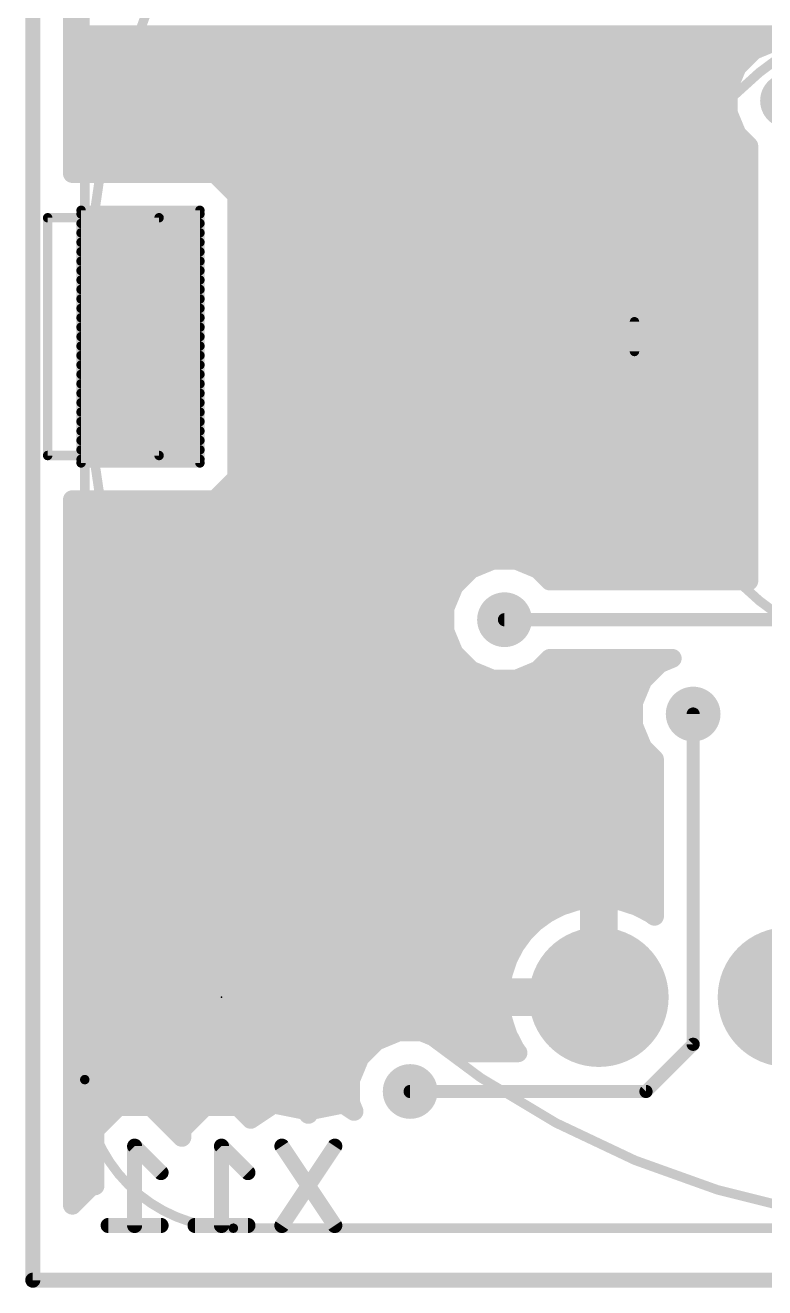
# Model space of a CAD drawing. Extents: x -0.1 to 53.2, y -0.1 to 26.1.
# Drawn here: x -0.1 to 9.85, y -0.1 to 16.89 of the extents above; entities that cross this region are included whole.
import ezdxf

# ---------------------------------------------------------------- set-up
doc = ezdxf.new("R2010")
doc.units = 0
for name, color, linetype in [('16', 175, 'CONTINUOUS'), ('17', 82, 'CONTINUOUS'), ('18', 82, 'CONTINUOUS'), ('20', 7, 'CONTINUOUS'), ('24', 7, 'CONTINUOUS'), ('42', 175, 'CONTINUOUS'), ('52', 253, 'CONTINUOUS')]:
    doc.layers.add(name, color=color, linetype=linetype)

# ---------------------------------------------------------------- blocks, each defined once
blk = doc.blocks.new('ROUNDP')
at = {"const_width": 0.5}
blk.add_lwpolyline([(0, -0.25, 1), (0, 0.25, 1), (0, -0.25)], format="xyb", dxfattribs=at)
blk = doc.blocks.new('RECT')
blk.add_solid([(-0.5, -0.5), (0.5, -0.5), (-0.5, 0.5), (0.5, 0.5)])
blk = doc.blocks.new('ROUNDV')
at = {"const_width": 0.5}
blk.add_lwpolyline([(0, -0.25, 1), (0, 0.25, 1), (0, -0.25)], format="xyb", dxfattribs=at)

msp = doc.modelspace()

# ---------------------------------------------------------------- linework, layer by layer
at = {"layer": '16'}
for points, const_width in [([(0.5334, 14.8953), (0.5334, 24.8666)], 0.254), ([(0.5334, 16.764), (24.8666, 16.764)], 0.254), ([(9.7068, 16.5533), (9.4817, 16.3282)], 0.254), ([(10.0008, 16.6751), (9.7068, 16.5533)], 0.254), ([(0.5334, 16.51), (9.6635, 16.51)], 0.254), ([(0.5334, 16.256), (9.4518, 16.256)], 0.254), ([(9.4817, 16.3282), (9.3599, 16.0342)], 0.254), ([(9.3599, 16.0342), (9.3599, 15.7158)], 0.254), ([(0.5334, 16.002), (9.3599, 16.002)], 0.254), ([(0.5334, 15.748), (9.3599, 15.748)], 0.254), ([(9.3599, 15.7158), (9.4817, 15.4218)], 0.254), ([(0.5334, 15.494), (9.4518, 15.494)], 0.254), ([(9.4817, 15.4218), (9.6393, 15.2642)], 0.254), ([(0.5334, 15.24), (9.6393, 15.24)], 0.254), ([(9.6393, 15.2642), (9.6393, 9.4107)], 0.254), ([(0.5334, 14.986), (9.6393, 14.986)], 0.254), ([(2.4552, 14.8953), (0.5334, 14.8953)], 0.254), ([(2.7453, 14.6052), (2.4552, 14.8953)], 0.254), ([(2.6185, 14.732), (9.6393, 14.732)], 0.254), ([(2.7453, 10.7948), (2.7453, 14.6052)], 0.254), ([(2.7453, 14.478), (9.6393, 14.478)], 0.254), ([(2.7453, 14.224), (9.6393, 14.224)], 0.254), ([(2.7453, 13.97), (9.6393, 13.97)], 0.254), ([(2.7453, 13.716), (9.6393, 13.716)], 0.254), ([(2.7453, 13.462), (9.6393, 13.462)], 0.254), ([(2.7453, 13.208), (9.6393, 13.208)], 0.254), ([(2.7453, 12.954), (9.6393, 12.954)], 0.254), ([(2.7453, 12.7), (9.6393, 12.7)], 0.254), ([(2.7453, 12.446), (9.6393, 12.446)], 0.254), ([(2.7453, 12.192), (9.6393, 12.192)], 0.254), ([(2.7453, 11.938), (9.6393, 11.938)], 0.254), ([(2.7453, 11.684), (9.6393, 11.684)], 0.254), ([(2.7453, 11.43), (9.6393, 11.43)], 0.254), ([(2.7453, 11.176), (9.6393, 11.176)], 0.254), ([(2.7453, 10.922), (9.6393, 10.922)], 0.254), ([(2.4552, 10.5047), (2.7453, 10.7948)], 0.254), ([(2.6185, 10.668), (9.6393, 10.668)], 0.254), ([(0.5334, 1.0094), (0.5334, 10.5047)], 0.254), ([(0.5334, 10.5047), (2.4552, 10.5047)], 0.254), ([(0.5334, 10.414), (9.6393, 10.414)], 0.254), ([(0.5334, 10.16), (9.6393, 10.16)], 0.254), ([(0.5334, 9.906), (9.6393, 9.906)], 0.254), ([(0.5334, 9.652), (6.0989, 9.652)], 0.254), ([(5.8968, 9.5683), (5.6717, 9.3432)], 0.254), ([(6.1908, 9.6901), (5.8968, 9.5683)], 0.254), ([(6.5091, 9.6901), (6.1908, 9.6901)], 0.254), ([(6.8032, 9.5683), (6.5091, 9.6901)], 0.254), ([(6.6011, 9.652), (9.6393, 9.652)], 0.254), ([(6.9608, 9.4107), (6.8032, 9.5683)], 0.254), ([(0.5334, 9.398), (5.7265, 9.398)], 0.254), ([(9.6393, 9.4107), (6.9608, 9.4107)], 0.254), ([(5.6717, 9.3432), (5.5499, 9.0492)], 0.254), ([(0.5334, 9.144), (5.5892, 9.144)], 0.254), ([(5.5499, 9.0492), (5.5499, 8.7308)], 0.254), ([(0.5334, 8.89), (5.5499, 8.89)], 0.254), ([(5.5499, 8.7308), (5.6717, 8.4368)], 0.254), ([(6.35, 8.89), (10.16, 8.89)], 0.1778), ([(0.5334, 8.636), (5.5892, 8.636)], 0.254), ([(0.5334, 8.382), (5.7265, 8.382)], 0.254), ([(5.6717, 8.4368), (5.8968, 8.2117)], 0.254), ([(6.8032, 8.2117), (6.9608, 8.3693)], 0.254), ([(6.9608, 8.3693), (8.6082, 8.3693)], 0.254), ([(8.6082, 8.3693), (8.4368, 8.2983)], 0.254), ([(5.8968, 8.2117), (6.1908, 8.0899)], 0.254), ([(6.5091, 8.0899), (6.8032, 8.2117)], 0.254), ([(8.4368, 8.2983), (8.2117, 8.0732)], 0.254), ([(0.5334, 8.128), (6.0989, 8.128)], 0.254), ([(6.1908, 8.0899), (6.5091, 8.0899)], 0.254), ([(6.6011, 8.128), (8.2665, 8.128)], 0.254), ([(8.2117, 8.0732), (8.0899, 7.7792)], 0.254), ([(0.5334, 7.874), (8.1292, 7.874)], 0.254), ([(8.0899, 7.7792), (8.0899, 7.4608)], 0.254), ([(0.5334, 7.62), (8.0899, 7.62)], 0.254), ([(8.89, 3.175), (8.89, 7.62)], 0.1778), ([(0.5334, 7.366), (8.1292, 7.366)], 0.254), ([(8.0899, 7.4608), (8.2117, 7.1668)], 0.254), ([(0.5334, 7.112), (8.2665, 7.112)], 0.254), ([(8.2117, 7.1668), (8.3693, 7.0092)], 0.254), ([(0.5334, 6.858), (8.3693, 6.858)], 0.254), ([(8.3693, 7.0092), (8.3693, 4.8982)], 0.254), ([(0.5334, 6.604), (8.3693, 6.604)], 0.254), ([(0.5334, 6.35), (8.3693, 6.35)], 0.254), ([(0.5334, 6.096), (8.3693, 6.096)], 0.254), ([(0.5334, 5.842), (8.3693, 5.842)], 0.254), ([(0.5334, 5.588), (8.3693, 5.588)], 0.254), ([(0.5334, 5.334), (8.3693, 5.334)], 0.254), ([(0.5334, 5.08), (7.2545, 5.08)], 0.254), ([(7.113, 5.034), (6.9277, 4.9396)], 0.254), ([(7.3107, 5.0983), (7.113, 5.034)], 0.254), ([(7.493, 5.1271), (7.3107, 5.0983)], 0.254), ([(7.493, 3.937), (7.493, 5.1271)], 0.254), ([(7.493, 5.08), (7.747, 5.08)], 0.254), ([(7.9293, 5.0983), (7.747, 5.1271)], 0.254), ([(7.747, 5.1271), (7.747, 3.937)], 0.254), ([(8.127, 5.034), (7.9293, 5.0983)], 0.254), ([(7.9855, 5.08), (8.3693, 5.08)], 0.254), ([(8.3123, 4.9396), (8.127, 5.034)], 0.254), ([(0.5334, 4.826), (6.7713, 4.826)], 0.254), ([(6.7596, 4.8174), (6.6126, 4.6704)], 0.254), ([(6.9277, 4.9396), (6.7596, 4.8174)], 0.254), ([(7.493, 4.826), (7.747, 4.826)], 0.254), ([(8.3693, 4.8982), (8.3123, 4.9396)], 0.254), ([(6.6126, 4.6704), (6.4904, 4.5023)], 0.254), ([(0.5334, 4.572), (6.541, 4.572)], 0.254), ([(6.4904, 4.5023), (6.396, 4.317)], 0.254), ([(7.493, 4.572), (7.747, 4.572)], 0.254), ([(0.5334, 4.318), (6.3965, 4.318)], 0.254), ([(6.396, 4.317), (6.3317, 4.1193)], 0.254), ([(7.493, 4.318), (7.747, 4.318)], 0.254), ([(0.5334, 4.064), (6.323, 4.064)], 0.254), ([(6.3317, 4.1193), (6.3029, 3.937)], 0.254), ([(7.493, 4.064), (7.747, 4.064)], 0.254), ([(0.5334, 3.81), (7.493, 3.81)], 0.254), ([(6.3029, 3.937), (7.493, 3.937)], 0.254), ([(7.747, 3.937), (7.493, 3.937)], 0.254), ([(7.493, 3.937), (7.493, 3.683)], 0.254), ([(7.493, 3.683), (6.3029, 3.683)], 0.254), ([(6.3029, 3.683), (6.3317, 3.5007)], 0.254), ([(0.5334, 3.556), (6.323, 3.556)], 0.254), ([(6.3317, 3.5007), (6.396, 3.303)], 0.254), ([(0.5334, 3.302), (4.8289, 3.302)], 0.254), ([(4.9208, 3.3401), (4.6268, 3.2183)], 0.254), ([(5.2392, 3.3401), (4.9208, 3.3401)], 0.254), ([(5.5332, 3.2183), (5.2392, 3.3401)], 0.254), ([(5.3311, 3.302), (6.3965, 3.302)], 0.254), ([(6.396, 3.303), (6.4904, 3.1177)], 0.254), ([(4.6268, 3.2183), (4.4017, 2.9932)], 0.254), ([(5.6908, 3.0607), (5.5332, 3.2183)], 0.254), ([(6.4904, 3.1177), (6.5318, 3.0607)], 0.254), ([(8.255, 2.54), (8.89, 3.175)], 0.1778), ([(0.5334, 3.048), (4.4565, 3.048)], 0.254), ([(4.4017, 2.9932), (4.2799, 2.6991)], 0.254), ([(6.5318, 3.0607), (5.6908, 3.0607)], 0.254), ([(0.5334, 2.794), (4.3192, 2.794)], 0.254), ([(4.2799, 2.6991), (4.2799, 2.3808)], 0.254), ([(0.5334, 2.54), (4.2799, 2.54)], 0.254), ([(5.08, 2.54), (8.255, 2.54)], 0.1778), ([(0.5334, 2.286), (1.0981, 2.286)], 0.254), ([(1.1499, 2.3377), (0.9914, 2.1792)], 0.254), ([(1.5917, 2.3377), (1.1499, 2.3377)], 0.254), ([(1.8113, 2.1182), (1.5917, 2.3377)], 0.254), ([(1.6435, 2.286), (2.2675, 2.286)], 0.254), ([(2.3193, 2.3377), (2.1608, 2.1792)], 0.254), ([(2.7611, 2.3377), (2.3193, 2.3377)], 0.254), ([(2.9336, 2.1653), (2.7611, 2.3377)], 0.254), ([(2.8129, 2.286), (3.1146, 2.286)], 0.254), ([(3.2416, 2.3707), (2.9336, 2.1653)], 0.254), ([(3.675, 2.284), (3.2416, 2.3707)], 0.254), ([(3.6651, 2.286), (3.7541, 2.286)], 0.254), ([(3.7096, 2.2321), (3.675, 2.284)], 0.254), ([(3.7442, 2.284), (3.7096, 2.2321)], 0.254), ([(4.1775, 2.3707), (3.7442, 2.284)], 0.254), ([(4.3248, 2.2725), (4.1775, 2.3707)], 0.254), ([(4.2799, 2.3808), (4.3248, 2.2725)], 0.254), ([(4.3046, 2.286), (4.3192, 2.286)], 0.254), ([(0.9914, 2.1792), (0.8374, 2.0253)], 0.254), ([(1.9042, 2.0253), (1.8113, 2.1182)], 0.254), ([(2.1608, 2.1792), (2.0068, 2.0253)], 0.254), ([(0.5334, 2.032), (0.8441, 2.032)], 0.254), ([(0.8374, 2.0253), (0.8374, 1.27)], 0.254), ([(1.8975, 2.032), (2.0135, 2.032)], 0.254), ([(2.0068, 1.9226), (1.9042, 2.0253)], 0.254), ([(1.9042, 2.0253), (1.9042, 2.0253)], 0.254), ([(2.0068, 2.0253), (2.0068, 1.9226)], 0.254), ([(0.5334, 1.778), (0.8374, 1.778)], 0.254), ([(1.7267, 1.4484), (1.3708, 1.8043)], 0.2032), ([(1.3708, 1.8043), (1.3708, 0.7366)], 0.2032), ([(2.8961, 1.4484), (2.5402, 1.8043)], 0.2032), ([(2.5402, 1.8043), (2.5402, 0.7366)], 0.2032), ([(4.0655, 1.8043), (3.3537, 0.7366)], 0.2032), ([(3.3537, 1.8043), (4.0655, 0.7366)], 0.2032), ([(0.5334, 1.524), (0.8374, 1.524)], 0.254), ([(0.794, 1.27), (0.5334, 1.0094)], 0.254), ([(0.5334, 1.27), (0.8374, 1.27)], 0.254), ([(0.8374, 1.27), (0.794, 1.27)], 0.254), ([(0.5334, 1.016), (0.54, 1.016)], 0.254), ([(1.7267, 0.7366), (1.0149, 0.7366)], 0.2032), ([(2.8961, 0.7366), (2.1843, 0.7366)], 0.2032)]:
    msp.add_lwpolyline(points, dxfattribs=dict(at, const_width=const_width))
for points, const_width in [([(0.5334, 16.8275, 1), (0.5334, 16.7005)], 0.127), ([(9.6825, 16.612, 1), (9.7311, 16.4946)], 0.127), ([(9.7517, 16.5084, 1), (9.6619, 16.5982)], 0.127), ([(0.5334, 16.5735, 1), (0.5334, 16.4465)], 0.127), ([(9.6635, 16.4465, 1), (9.6635, 16.5735)], 0.127), ([(0.5334, 16.3195, 1), (0.5334, 16.1925)], 0.127), ([(9.4368, 16.3731, 1), (9.5266, 16.2833)], 0.127), ([(9.5404, 16.3039, 1), (9.423, 16.3525)], 0.127), ([(9.4518, 16.1925, 1), (9.4518, 16.3195)], 0.127), ([(9.4234, 16.0342, 1), (9.2964, 16.0342)], 0.127), ([(0.5334, 16.0655, 1), (0.5334, 15.9385)], 0.127), ([(9.3012, 16.0585, 1), (9.4186, 16.0098)], 0.127), ([(9.3599, 15.9385, 1), (9.3599, 16.0655)], 0.127), ([(0.5334, 15.8115, 1), (0.5334, 15.6845)], 0.127), ([(9.4186, 15.7401, 1), (9.3012, 15.6915)], 0.127), ([(9.3599, 15.6845, 1), (9.3599, 15.8115)], 0.127), ([(9.2964, 15.7158, 1), (9.4234, 15.7158)], 0.127), ([(0.5334, 15.5575, 1), (0.5334, 15.4305)], 0.127), ([(9.5266, 15.4667, 1), (9.4368, 15.3769)], 0.127), ([(9.423, 15.3975, 1), (9.5404, 15.4461)], 0.127), ([(9.4518, 15.4305, 1), (9.4518, 15.5575)], 0.127), ([(0.5334, 15.3035, 1), (0.5334, 15.1765)], 0.127), ([(9.7028, 15.2642, 1), (9.5758, 15.2642)], 0.127), ([(9.5944, 15.2193, 1), (9.6842, 15.3091)], 0.127), ([(9.6393, 15.1765, 1), (9.6393, 15.3035)], 0.127), ([(0.5334, 15.0495, 1), (0.5334, 14.9225)], 0.127), ([(0.5334, 14.9588, 1), (0.5334, 14.8318)], 0.127), ([(0.4699, 14.8953, 1), (0.5969, 14.8953)], 0.127), ([(2.5001, 14.9402, 1), (2.4103, 14.8504)], 0.127), ([(2.4552, 14.8318, 1), (2.4552, 14.9588)], 0.127), ([(9.6393, 14.9225, 1), (9.6393, 15.0495)], 0.127), ([(2.6185, 14.7955, 1), (2.6185, 14.6685)], 0.127), ([(9.6393, 14.6685, 1), (9.6393, 14.7955)], 0.127), ([(2.8088, 14.6052, 1), (2.6818, 14.6052)], 0.127), ([(2.7004, 14.5603, 1), (2.7902, 14.6501)], 0.127), ([(2.7453, 14.5415, 1), (2.7453, 14.4145)], 0.127), ([(9.6393, 14.4145, 1), (9.6393, 14.5415)], 0.127), ([(2.7453, 14.2875, 1), (2.7453, 14.1605)], 0.127), ([(9.6393, 14.1605, 1), (9.6393, 14.2875)], 0.127), ([(2.7453, 14.0335, 1), (2.7453, 13.9065)], 0.127), ([(9.6393, 13.9065, 1), (9.6393, 14.0335)], 0.127), ([(2.7453, 13.7795, 1), (2.7453, 13.6525)], 0.127), ([(9.6393, 13.6525, 1), (9.6393, 13.7795)], 0.127), ([(2.7453, 13.5255, 1), (2.7453, 13.3985)], 0.127), ([(9.6393, 13.3985, 1), (9.6393, 13.5255)], 0.127), ([(2.7453, 13.2715, 1), (2.7453, 13.1445)], 0.127), ([(9.6393, 13.1445, 1), (9.6393, 13.2715)], 0.127), ([(2.7453, 13.0175, 1), (2.7453, 12.8905)], 0.127), ([(9.6393, 12.8905, 1), (9.6393, 13.0175)], 0.127), ([(2.7453, 12.7635, 1), (2.7453, 12.6365)], 0.127), ([(9.6393, 12.6365, 1), (9.6393, 12.7635)], 0.127), ([(2.7453, 12.5095, 1), (2.7453, 12.3825)], 0.127), ([(9.6393, 12.3825, 1), (9.6393, 12.5095)], 0.127), ([(2.7453, 12.2555, 1), (2.7453, 12.1285)], 0.127), ([(9.6393, 12.1285, 1), (9.6393, 12.2555)], 0.127), ([(2.7453, 12.0015, 1), (2.7453, 11.8745)], 0.127), ([(9.6393, 11.8745, 1), (9.6393, 12.0015)], 0.127), ([(2.7453, 11.7475, 1), (2.7453, 11.6205)], 0.127), ([(9.6393, 11.6205, 1), (9.6393, 11.7475)], 0.127), ([(2.7453, 11.4935, 1), (2.7453, 11.3665)], 0.127), ([(9.6393, 11.3665, 1), (9.6393, 11.4935)], 0.127), ([(2.7453, 11.2395, 1), (2.7453, 11.1125)], 0.127), ([(9.6393, 11.1125, 1), (9.6393, 11.2395)], 0.127), ([(2.7453, 10.9855, 1), (2.7453, 10.8585)], 0.127), ([(9.6393, 10.8585, 1), (9.6393, 10.9855)], 0.127), ([(2.7902, 10.7499, 1), (2.7004, 10.8397)], 0.127), ([(2.6185, 10.7315, 1), (2.6185, 10.6045)], 0.127), ([(2.6818, 10.7948, 1), (2.8088, 10.7948)], 0.127), ([(9.6393, 10.6045, 1), (9.6393, 10.7315)], 0.127), ([(0.5969, 10.5047, 1), (0.4699, 10.5047)], 0.127), ([(0.5334, 10.5682, 1), (0.5334, 10.4412)], 0.127), ([(0.5334, 10.4775, 1), (0.5334, 10.3505)], 0.127), ([(2.4103, 10.5496, 1), (2.5001, 10.4598)], 0.127), ([(2.4552, 10.4412, 1), (2.4552, 10.5682)], 0.127), ([(9.6393, 10.3505, 1), (9.6393, 10.4775)], 0.127), ([(0.5334, 10.2235, 1), (0.5334, 10.0965)], 0.127), ([(9.6393, 10.0965, 1), (9.6393, 10.2235)], 0.127), ([(0.5334, 9.9695, 1), (0.5334, 9.8425)], 0.127), ([(9.6393, 9.8425, 1), (9.6393, 9.9695)], 0.127), ([(0.5334, 9.7155, 1), (0.5334, 9.5885)], 0.127), ([(5.8725, 9.627, 1), (5.9211, 9.5096)], 0.127), ([(5.9417, 9.5234, 1), (5.8519, 9.6132)], 0.127), ([(6.0989, 9.5885, 1), (6.0989, 9.7155)], 0.127), ([(6.1908, 9.7536, 1), (6.1908, 9.6266)], 0.127), ([(6.2151, 9.6314, 1), (6.1665, 9.7488)], 0.127), ([(6.5335, 9.7488, 1), (6.4848, 9.6314)], 0.127), ([(6.5091, 9.6266, 1), (6.5091, 9.7536)], 0.127), ([(6.6011, 9.7155, 1), (6.6011, 9.5885)], 0.127), ([(6.8481, 9.6132, 1), (6.7583, 9.5234)], 0.127), ([(6.7789, 9.5096, 1), (6.8275, 9.627)], 0.127), ([(9.6393, 9.5885, 1), (9.6393, 9.7155)], 0.127), ([(0.5334, 9.4615, 1), (0.5334, 9.3345)], 0.127), ([(5.7265, 9.3345, 1), (5.7265, 9.4615)], 0.127), ([(6.9608, 9.4742, 1), (6.9608, 9.3472)], 0.127), ([(6.9159, 9.3658, 1), (7.0057, 9.4556)], 0.127), ([(9.6393, 9.3472, 1), (9.6393, 9.4742)], 0.127), ([(5.6268, 9.3881, 1), (5.7166, 9.2983)], 0.127), ([(5.7304, 9.3189, 1), (5.613, 9.3675)], 0.127), ([(9.5758, 9.4107, 1), (9.7028, 9.4107)], 0.127), ([(0.5334, 9.2075, 1), (0.5334, 9.0805)], 0.127), ([(5.6134, 9.0492, 1), (5.4864, 9.0492)], 0.127), ([(5.5892, 9.0805, 1), (5.5892, 9.2075)], 0.127), ([(0.5334, 8.9535, 1), (0.5334, 8.8265)], 0.127), ([(5.4912, 9.0735, 1), (5.6086, 9.0248)], 0.127), ([(5.5499, 8.8265, 1), (5.5499, 8.9535)], 0.127), ([(5.6086, 8.7551, 1), (5.4912, 8.7065)], 0.127), ([(6.35, 8.9345, 1), (6.35, 8.8456)], 0.0889), ([(0.5334, 8.6995, 1), (0.5334, 8.5725)], 0.127), ([(5.4864, 8.7308, 1), (5.6134, 8.7308)], 0.127), ([(5.5892, 8.5725, 1), (5.5892, 8.6995)], 0.127), ([(0.5334, 8.4455, 1), (0.5334, 8.3185)], 0.127), ([(5.7166, 8.4817, 1), (5.6268, 8.3919)], 0.127), ([(5.613, 8.4125, 1), (5.7304, 8.4611)], 0.127), ([(5.7265, 8.3185, 1), (5.7265, 8.4455)], 0.127), ([(6.9608, 8.4328, 1), (6.9608, 8.3058)], 0.127), ([(8.6325, 8.3106, 1), (8.5839, 8.428)], 0.127), ([(8.6082, 8.3058, 1), (8.6082, 8.4328)], 0.127), ([(5.9211, 8.2704, 1), (5.8725, 8.153)], 0.127), ([(6.8275, 8.153, 1), (6.7789, 8.2704)], 0.127), ([(7.0057, 8.3244, 1), (6.9159, 8.4142)], 0.127), ([(8.4125, 8.357, 1), (8.4611, 8.2396)], 0.127), ([(8.4817, 8.2534, 1), (8.3919, 8.3432)], 0.127), ([(0.5334, 8.1915, 1), (0.5334, 8.0645)], 0.127), ([(5.8519, 8.1668, 1), (5.9417, 8.2566)], 0.127), ([(6.0989, 8.0645, 1), (6.0989, 8.1915)], 0.127), ([(6.1908, 8.1534, 1), (6.1908, 8.0264)], 0.127), ([(6.1665, 8.0312, 1), (6.2151, 8.1486)], 0.127), ([(6.4848, 8.1486, 1), (6.5335, 8.0312)], 0.127), ([(6.5091, 8.0264, 1), (6.5091, 8.1534)], 0.127), ([(6.6011, 8.1915, 1), (6.6011, 8.0645)], 0.127), ([(6.7583, 8.2566, 1), (6.8481, 8.1668)], 0.127), ([(8.1668, 8.1181, 1), (8.2566, 8.0283)], 0.127), ([(8.2704, 8.0489, 1), (8.153, 8.0975)], 0.127), ([(8.2665, 8.0645, 1), (8.2665, 8.1915)], 0.127), ([(0.5334, 7.9375, 1), (0.5334, 7.8105)], 0.127), ([(8.1292, 7.8105, 1), (8.1292, 7.9375)], 0.127), ([(8.0312, 7.8035, 1), (8.1486, 7.7548)], 0.127), ([(8.1534, 7.7792, 1), (8.0264, 7.7792)], 0.127), ([(0.5334, 7.6835, 1), (0.5334, 7.5565)], 0.127), ([(8.0899, 7.5565, 1), (8.0899, 7.6835)], 0.127), ([(8.9345, 7.62, 1), (8.8456, 7.62)], 0.0889), ([(0.5334, 7.4295, 1), (0.5334, 7.3025)], 0.127), ([(8.1486, 7.4851, 1), (8.0312, 7.4365)], 0.127), ([(8.0264, 7.4608, 1), (8.1534, 7.4608)], 0.127), ([(8.1292, 7.3025, 1), (8.1292, 7.4295)], 0.127), ([(0.5334, 7.1755, 1), (0.5334, 7.0485)], 0.127), ([(8.2566, 7.2117, 1), (8.1668, 7.1219)], 0.127), ([(8.153, 7.1425, 1), (8.2704, 7.1911)], 0.127), ([(8.2665, 7.0485, 1), (8.2665, 7.1755)], 0.127), ([(0.5334, 6.9215, 1), (0.5334, 6.7945)], 0.127), ([(8.4328, 7.0092, 1), (8.3058, 7.0092)], 0.127), ([(8.3244, 6.9643, 1), (8.4142, 7.0541)], 0.127), ([(8.3693, 6.7945, 1), (8.3693, 6.9215)], 0.127), ([(0.5334, 6.6675, 1), (0.5334, 6.5405)], 0.127), ([(8.3693, 6.5405, 1), (8.3693, 6.6675)], 0.127), ([(0.5334, 6.4135, 1), (0.5334, 6.2865)], 0.127), ([(8.3693, 6.2865, 1), (8.3693, 6.4135)], 0.127), ([(0.5334, 6.1595, 1), (0.5334, 6.0325)], 0.127), ([(8.3693, 6.0325, 1), (8.3693, 6.1595)], 0.127), ([(0.5334, 5.9055, 1), (0.5334, 5.7785)], 0.127), ([(8.3693, 5.7785, 1), (8.3693, 5.9055)], 0.127), ([(0.5334, 5.6515, 1), (0.5334, 5.5245)], 0.127), ([(8.3693, 5.5245, 1), (8.3693, 5.6515)], 0.127), ([(0.5334, 5.3975, 1), (0.5334, 5.2705)], 0.127), ([(8.3693, 5.2705, 1), (8.3693, 5.3975)], 0.127), ([(0.5334, 5.1435, 1), (0.5334, 5.0165)], 0.127), ([(7.0934, 5.0944, 1), (7.1326, 4.9736)], 0.127), ([(7.1418, 4.9775, 1), (7.0842, 5.0906)], 0.127), ([(7.3008, 5.161, 1), (7.3206, 5.0356)], 0.127), ([(7.2545, 5.0165, 1), (7.2545, 5.1435)], 0.127), ([(7.3303, 5.0379, 1), (7.2911, 5.1587)], 0.127), ([(7.5565, 5.1271, 1), (7.4295, 5.1271)], 0.127), ([(7.493, 5.1435, 1), (7.493, 5.0165)], 0.127), ([(7.5029, 5.0644, 1), (7.4831, 5.1899)], 0.127), ([(7.7569, 5.1899, 1), (7.7371, 5.0644)], 0.127), ([(7.8105, 5.1271, 1), (7.6835, 5.1271)], 0.127), ([(7.747, 5.0165, 1), (7.747, 5.1435)], 0.127), ([(7.9489, 5.1587, 1), (7.9097, 5.0379)], 0.127), ([(7.9194, 5.0356, 1), (7.9392, 5.161)], 0.127), ([(7.9855, 5.1435, 1), (7.9855, 5.0165)], 0.127), ([(8.1558, 5.0906, 1), (8.0982, 4.9775)], 0.127), ([(8.1074, 4.9736, 1), (8.1466, 5.0944)], 0.127), ([(8.3693, 5.0165, 1), (8.3693, 5.1435)], 0.127), ([(0.5334, 4.8895, 1), (0.5334, 4.7625)], 0.127), ([(6.7222, 4.8688, 1), (6.7969, 4.7661)], 0.127), ([(6.8045, 4.7725, 1), (6.7147, 4.8623)], 0.127), ([(6.7713, 4.7625, 1), (6.7713, 4.8895)], 0.127), ([(6.8989, 4.9962, 1), (6.9566, 4.8831)], 0.127), ([(6.9651, 4.8883, 1), (6.8904, 4.991)], 0.127), ([(7.493, 4.8895, 1), (7.493, 4.7625)], 0.127), ([(7.747, 4.7625, 1), (7.747, 4.8895)], 0.127), ([(8.3496, 4.991, 1), (8.2749, 4.8883)], 0.127), ([(8.2834, 4.8831, 1), (8.3411, 4.9962)], 0.127), ([(8.3058, 4.8982, 1), (8.4328, 4.8982)], 0.127), ([(8.332, 4.8468, 1), (8.4066, 4.9496)], 0.127), ([(6.5676, 4.7153, 1), (6.6575, 4.6255)], 0.127), ([(6.6639, 4.6331, 1), (6.5612, 4.7078)], 0.127), ([(0.5334, 4.6355, 1), (0.5334, 4.5085)], 0.127), ([(6.439, 4.5396, 1), (6.5417, 4.4649)], 0.127), ([(6.5469, 4.4734, 1), (6.4338, 4.5311)], 0.127), ([(6.541, 4.5085, 1), (6.541, 4.6355)], 0.127), ([(7.493, 4.6355, 1), (7.493, 4.5085)], 0.127), ([(7.747, 4.5085, 1), (7.747, 4.6355)], 0.127), ([(0.5334, 4.3815, 1), (0.5334, 4.2545)], 0.127), ([(6.4564, 4.2974, 1), (6.3356, 4.3366)], 0.127), ([(6.3965, 4.2545, 1), (6.3965, 4.3815)], 0.127), ([(7.493, 4.3815, 1), (7.493, 4.2545)], 0.127), ([(7.747, 4.2545, 1), (7.747, 4.3815)], 0.127), ([(6.3394, 4.3458, 1), (6.4525, 4.2882)], 0.127), ([(0.5334, 4.1275, 1), (0.5334, 4.0005)], 0.127), ([(6.2713, 4.1389, 1), (6.3921, 4.0997)], 0.127), ([(6.3944, 4.1094, 1), (6.269, 4.1292)], 0.127), ([(6.323, 4.0005, 1), (6.323, 4.1275)], 0.127), ([(7.493, 4.1275, 1), (7.493, 4.0005)], 0.127), ([(7.747, 4.0005, 1), (7.747, 4.1275)], 0.127), ([(0.5334, 3.8735, 1), (0.5334, 3.7465)], 0.127), ([(6.2401, 3.9469, 1), (6.3656, 3.9271)], 0.127), ([(6.3029, 4.0005, 1), (6.3029, 3.8735)], 0.127), ([(7.493, 4.0005, 1), (7.493, 3.8735)], 0.127), ([(7.5565, 3.937, 1), (7.4295, 3.937)], 0.127), ([(7.4295, 3.937, 1), (7.5565, 3.937)], 0.127), ([(7.493, 3.8735, 1), (7.493, 4.0005)], 0.127), ([(7.493, 3.7465, 1), (7.493, 3.8735)], 0.127), ([(7.6835, 3.937, 1), (7.8105, 3.937)], 0.127), ([(7.747, 3.8735, 1), (7.747, 4.0005)], 0.127), ([(6.3656, 3.6929, 1), (6.2401, 3.6731)], 0.127), ([(6.3029, 3.7465, 1), (6.3029, 3.6195)], 0.127), ([(7.4295, 3.683, 1), (7.5565, 3.683)], 0.127), ([(7.493, 3.6195, 1), (7.493, 3.7465)], 0.127), ([(0.5334, 3.6195, 1), (0.5334, 3.4925)], 0.127), ([(6.3921, 3.5203, 1), (6.2713, 3.4811)], 0.127), ([(6.269, 3.4908, 1), (6.3944, 3.5106)], 0.127), ([(6.323, 3.4925, 1), (6.323, 3.6195)], 0.127), ([(0.5334, 3.3655, 1), (0.5334, 3.2385)], 0.127), ([(4.8289, 3.2385, 1), (4.8289, 3.3655)], 0.127), ([(4.9208, 3.4036, 1), (4.9208, 3.2766)], 0.127), ([(4.9451, 3.2814, 1), (4.8965, 3.3988)], 0.127), ([(5.2635, 3.3988, 1), (5.2148, 3.2814)], 0.127), ([(5.2392, 3.2766, 1), (5.2392, 3.4036)], 0.127), ([(5.3311, 3.3655, 1), (5.3311, 3.2385)], 0.127), ([(6.4525, 3.3318, 1), (6.3394, 3.2742)], 0.127), ([(6.3965, 3.2385, 1), (6.3965, 3.3655)], 0.127), ([(4.6025, 3.277, 1), (4.6511, 3.1596)], 0.127), ([(4.6717, 3.1734, 1), (4.5819, 3.2632)], 0.127), ([(5.5781, 3.2632, 1), (5.4883, 3.1734)], 0.127), ([(5.5089, 3.1596, 1), (5.5575, 3.277)], 0.127), ([(6.3356, 3.2834, 1), (6.4564, 3.3226)], 0.127), ([(6.5417, 3.1551, 1), (6.439, 3.0804)], 0.127), ([(8.9214, 3.1436, 1), (8.8586, 3.2064)], 0.0889), ([(0.5334, 3.1115, 1), (0.5334, 2.9845)], 0.127), ([(4.3568, 3.0381, 1), (4.4466, 2.9483)], 0.127), ([(4.4604, 2.9689, 1), (4.343, 3.0175)], 0.127), ([(4.4565, 2.9845, 1), (4.4565, 3.1115)], 0.127), ([(5.6908, 3.1242, 1), (5.6908, 2.9972)], 0.127), ([(5.6459, 3.0158, 1), (5.7357, 3.1056)], 0.127), ([(6.4338, 3.0889, 1), (6.5469, 3.1466)], 0.127), ([(6.4804, 3.0234, 1), (6.5832, 3.098)], 0.127), ([(6.5318, 2.9972, 1), (6.5318, 3.1242)], 0.127), ([(8.8456, 3.175, 1), (8.9345, 3.175)], 0.0889), ([(0.5334, 2.8575, 1), (0.5334, 2.7305)], 0.127), ([(4.3192, 2.7305, 1), (4.3192, 2.8575)], 0.127), ([(4.2212, 2.7235, 1), (4.3386, 2.6748)], 0.127), ([(4.3434, 2.6991, 1), (4.2164, 2.6991)], 0.127), ([(0.5334, 2.6035, 1), (0.5334, 2.4765)], 0.127), ([(4.2799, 2.4765, 1), (4.2799, 2.6035)], 0.127), ([(5.08, 2.5844, 1), (5.08, 2.4956)], 0.0889), ([(8.2236, 2.5714, 1), (8.2864, 2.5086)], 0.0889), ([(8.255, 2.4956, 1), (8.255, 2.5844)], 0.0889), ([(0.5334, 2.3495, 1), (0.5334, 2.2225)], 0.127), ([(1.1499, 2.4012, 1), (1.1499, 2.2742)], 0.127), ([(1.0981, 2.2225, 1), (1.0981, 2.3495)], 0.127), ([(1.1948, 2.2928, 1), (1.105, 2.3826)], 0.127), ([(1.6366, 2.3826, 1), (1.5468, 2.2928)], 0.127), ([(1.6435, 2.3495, 1), (1.6435, 2.2225)], 0.127), ([(1.5917, 2.2742, 1), (1.5917, 2.4012)], 0.127), ([(2.3193, 2.4012, 1), (2.3193, 2.2742)], 0.127), ([(2.2675, 2.2225, 1), (2.2675, 2.3495)], 0.127), ([(2.3642, 2.2928, 1), (2.2744, 2.3826)], 0.127), ([(2.806, 2.3826, 1), (2.7162, 2.2928)], 0.127), ([(2.8129, 2.3495, 1), (2.8129, 2.2225)], 0.127), ([(2.7611, 2.2742, 1), (2.7611, 2.4012)], 0.127), ([(3.1146, 2.2225, 1), (3.1146, 2.3495)], 0.127), ([(3.2541, 2.4329, 1), (3.2292, 2.3084)], 0.127), ([(3.2769, 2.3178, 1), (3.2064, 2.4235)], 0.127), ([(3.6651, 2.3495, 1), (3.6651, 2.2225)], 0.127), ([(3.7278, 2.3192, 1), (3.6221, 2.2488)], 0.127), ([(3.6625, 2.2218, 1), (3.6874, 2.3463)], 0.127), ([(3.7318, 2.3463, 1), (3.7567, 2.2218)], 0.127), ([(3.7971, 2.2488, 1), (3.6914, 2.3192)], 0.127), ([(3.7541, 2.2225, 1), (3.7541, 2.3495)], 0.127), ([(4.2128, 2.4235, 1), (4.1423, 2.3178)], 0.127), ([(4.19, 2.3084, 1), (4.1651, 2.4329)], 0.127), ([(4.3386, 2.4051, 1), (4.2212, 2.3565)], 0.127), ([(4.2164, 2.3808, 1), (4.3434, 2.3808)], 0.127), ([(4.3046, 2.3495, 1), (4.3046, 2.2225)], 0.127), ([(4.2895, 2.2197, 1), (4.36, 2.3254)], 0.127), ([(4.3192, 2.2225, 1), (4.3192, 2.3495)], 0.127), ([(0.9465, 2.2241, 1), (1.0363, 2.1343)], 0.127), ([(1.0363, 2.1343, 1), (0.9465, 2.2241)], 0.127), ([(1.8562, 2.1631, 1), (1.7664, 2.0733)], 0.127), ([(1.7664, 2.0733, 1), (1.8562, 2.1631)], 0.127), ([(2.1159, 2.2241, 1), (2.2057, 2.1343)], 0.127), ([(2.2057, 2.1343, 1), (2.1159, 2.2241)], 0.127), ([(2.8983, 2.2181, 1), (2.9688, 2.1125)], 0.127), ([(2.8887, 2.1204, 1), (2.9785, 2.2102)], 0.127), ([(3.6568, 2.2673, 1), (3.7624, 2.1968)], 0.127), ([(3.6568, 2.1968, 1), (3.7624, 2.2673)], 0.127), ([(4.2661, 2.2482, 1), (4.3834, 2.2968)], 0.127), ([(0.5334, 2.0955, 1), (0.5334, 1.9685)], 0.127), ([(0.9009, 2.0253, 1), (0.7739, 2.0253)], 0.127), ([(0.7925, 2.0702, 1), (0.8823, 1.9804)], 0.127), ([(0.8441, 1.9685, 1), (0.8441, 2.0955)], 0.127), ([(1.8975, 2.0955, 1), (1.8975, 1.9685)], 0.127), ([(1.9491, 2.0702, 1), (1.8593, 1.9803)], 0.127), ([(1.9677, 2.0253, 1), (1.8407, 2.0253)], 0.127), ([(1.8407, 2.0253, 1), (1.9677, 2.0253)], 0.127), ([(1.8593, 1.9804, 1), (1.9491, 2.0702)], 0.127), ([(2.0703, 2.0253, 1), (1.9433, 2.0253)], 0.127), ([(1.9619, 2.0702, 1), (2.0517, 1.9804)], 0.127), ([(2.0135, 1.9685, 1), (2.0135, 2.0955)], 0.127), ([(0.5334, 1.8415, 1), (0.5334, 1.7145)], 0.127), ([(0.8374, 1.7145, 1), (0.8374, 1.8415)], 0.127), ([(1.4067, 1.8402, 1), (1.3349, 1.7684)], 0.1016), ([(1.4216, 1.8043, 1), (1.32, 1.8043)], 0.1016), ([(1.9433, 1.9226, 1), (2.0703, 1.9226)], 0.127), ([(1.9619, 1.8777, 1), (2.0517, 1.9675)], 0.127), ([(2.5761, 1.8402, 1), (2.5043, 1.7684)], 0.1016), ([(2.591, 1.8043, 1), (2.4894, 1.8043)], 0.1016), ([(3.396, 1.8325, 1), (3.3114, 1.7761)], 0.1016), ([(4.1078, 1.7761, 1), (4.0232, 1.8325)], 0.1016), ([(0.5334, 1.5875, 1), (0.5334, 1.4605)], 0.127), ([(0.8374, 1.4605, 1), (0.8374, 1.5875)], 0.127), ([(1.6908, 1.4125, 1), (1.7626, 1.4843)], 0.1016), ([(2.8602, 1.4125, 1), (2.932, 1.4843)], 0.1016), ([(0.5334, 1.3335, 1), (0.5334, 1.2065)], 0.127), ([(0.794, 1.3335, 1), (0.794, 1.2065)], 0.127), ([(0.8389, 1.2251, 1), (0.7491, 1.3149)], 0.127), ([(0.8374, 1.2065, 1), (0.8374, 1.3335)], 0.127), ([(0.8374, 1.2065, 1), (0.8374, 1.3335)], 0.127), ([(0.7739, 1.27, 1), (0.9009, 1.27)], 0.127), ([(0.5334, 1.0795, 1), (0.5334, 0.9525)], 0.127), ([(0.4885, 1.0543, 1), (0.5783, 0.9645)], 0.127), ([(0.4699, 1.0094, 1), (0.5969, 1.0094)], 0.127), ([(0.54, 0.9525, 1), (0.54, 1.0795)], 0.127), ([(1.0149, 0.7874, 1), (1.0149, 0.6858)], 0.1016), ([(1.32, 0.7366, 1), (1.4216, 0.7366)], 0.1016), ([(1.7267, 0.6858, 1), (1.7267, 0.7874)], 0.1016), ([(2.1843, 0.7874, 1), (2.1843, 0.6858)], 0.1016), ([(2.4894, 0.7366, 1), (2.591, 0.7366)], 0.1016), ([(2.8961, 0.6858, 1), (2.8961, 0.7874)], 0.1016), ([(3.3114, 0.7648, 1), (3.396, 0.7084)], 0.1016), ([(4.0232, 0.7084, 1), (4.1078, 0.7648)], 0.1016)]:
    msp.add_lwpolyline(points, format="xyb", dxfattribs=dict(at, const_width=const_width))
at = {"layer": '20'}
for points, const_width in [([(0, 0), (0, 25.4)], 0.2032), ([(0.65, 14.4), (0.65, 11)], 0.127), ([(2.25, 14.4), (0.65, 14.4)], 0.127), ([(2.25, 14.4), (2.25, 11)], 0.127), ([(0.65, 11), (2.25, 11)], 0.127), ([(25.4, 0), (0, 0)], 0.2032)]:
    msp.add_lwpolyline(points, dxfattribs=dict(at, const_width=const_width))
for points, const_width in [([(0.6818, 14.4, 1), (0.6182, 14.4)], 0.0635), ([(0.65, 14.4318, 1), (0.65, 14.3682)], 0.0635), ([(2.2818, 14.4, 1), (2.2182, 14.4)], 0.0635), ([(2.25, 14.3682, 1), (2.25, 14.4318)], 0.0635), ([(0.65, 11.0318, 1), (0.65, 10.9682)], 0.0635), ([(2.25, 10.9682, 1), (2.25, 11.0318)], 0.0635), ([(0.6182, 11, 1), (0.6818, 11)], 0.0635), ([(2.2182, 11, 1), (2.2818, 11)], 0.0635), ([(0, 0.0508, 1), (0, -0.0508)], 0.1016), ([(-0.0508, 0, 1), (0.0508, 0)], 0.1016)]:
    msp.add_lwpolyline(points, format="xyb", dxfattribs=dict(at, const_width=const_width))
at = {"layer": '24'}
msp.add_point((2.54, 3.81), dxfattribs=at)
at = {"layer": '42', "const_width": 0.0635}
for points in [[(0.65, 14.4318, 1), (0.65, 14.3682)], [(0.6818, 14.4, 1), (0.6182, 14.4)], [(2.2818, 14.4, 1), (2.2182, 14.4)], [(2.25, 14.3682, 1), (2.25, 14.4318)], [(0.65, 14.2558, 1), (0.65, 14.1922)], [(0.65, 14.3828, 1), (0.65, 14.3193)], [(2.25, 14.3193, 1), (2.25, 14.3828)], [(2.25, 14.1922, 1), (2.25, 14.2558)], [(0.65, 14.1288, 1), (0.65, 14.0653)], [(2.25, 14.0653, 1), (2.25, 14.1288)], [(0.65, 14.0018, 1), (0.65, 13.9383)], [(2.25, 13.9383, 1), (2.25, 14.0018)], [(0.65, 13.8748, 1), (0.65, 13.8112)], [(0.65, 13.7478, 1), (0.65, 13.6843)], [(2.25, 13.8112, 1), (2.25, 13.8748)], [(2.25, 13.6843, 1), (2.25, 13.7478)], [(0.65, 13.6208, 1), (0.65, 13.5572)], [(2.25, 13.5572, 1), (2.25, 13.6208)], [(0.65, 13.4938, 1), (0.65, 13.4303)], [(2.25, 13.4303, 1), (2.25, 13.4938)], [(0.65, 13.2398, 1), (0.65, 13.1762)], [(0.65, 13.3668, 1), (0.65, 13.3033)], [(2.25, 13.3033, 1), (2.25, 13.3668)], [(2.25, 13.1762, 1), (2.25, 13.2398)], [(0.65, 13.1128, 1), (0.65, 13.0493)], [(2.25, 13.0493, 1), (2.25, 13.1128)], [(0.65, 12.9858, 1), (0.65, 12.9223)], [(2.25, 12.9223, 1), (2.25, 12.9858)], [(0.65, 12.8588, 1), (0.65, 12.7952)], [(0.65, 12.7318, 1), (0.65, 12.6683)], [(2.25, 12.7952, 1), (2.25, 12.8588)], [(2.25, 12.6683, 1), (2.25, 12.7318)], [(0.65, 12.6048, 1), (0.65, 12.5412)], [(2.25, 12.5412, 1), (2.25, 12.6048)], [(0.65, 12.4778, 1), (0.65, 12.4142)], [(2.25, 12.4142, 1), (2.25, 12.4778)], [(0.65, 12.2238, 1), (0.65, 12.1602)], [(0.65, 12.3508, 1), (0.65, 12.2873)], [(2.25, 12.2873, 1), (2.25, 12.3508)], [(2.25, 12.1602, 1), (2.25, 12.2238)], [(0.65, 12.0968, 1), (0.65, 12.0333)], [(2.25, 12.0333, 1), (2.25, 12.0968)], [(0.65, 11.9698, 1), (0.65, 11.9062)], [(2.25, 11.9062, 1), (2.25, 11.9698)], [(0.65, 11.8428, 1), (0.65, 11.7792)], [(0.65, 11.7158, 1), (0.65, 11.6523)], [(2.25, 11.7792, 1), (2.25, 11.8428)], [(2.25, 11.6523, 1), (2.25, 11.7158)], [(0.65, 11.5888, 1), (0.65, 11.5252)], [(2.25, 11.5252, 1), (2.25, 11.5888)], [(0.65, 11.4618, 1), (0.65, 11.3982)], [(2.25, 11.3982, 1), (2.25, 11.4618)], [(0.65, 11.2078, 1), (0.65, 11.1442)], [(0.65, 11.3348, 1), (0.65, 11.2713)], [(2.25, 11.2713, 1), (2.25, 11.3348)], [(2.25, 11.1442, 1), (2.25, 11.2078)], [(0.65, 11.0318, 1), (0.65, 10.9682)], [(0.65, 11.0808, 1), (0.65, 11.0173)], [(2.25, 11.0173, 1), (2.25, 11.0808)], [(2.25, 10.9682, 1), (2.25, 11.0318)], [(0.6182, 11, 1), (0.6818, 11)], [(2.2182, 11, 1), (2.2818, 11)]]:
    msp.add_lwpolyline(points, format="xyb", dxfattribs=at)
at = {"layer": '42', "const_width": 0.127}
for points in [[(2.25, 14.4), (0.65, 14.4)], [(0.65, 14.4), (0.65, 11)], [(2.25, 11), (2.25, 14.4)], [(2.25, 14.351), (0.65, 14.351)], [(2.25, 14.224), (0.65, 14.224)], [(2.25, 14.097), (0.65, 14.097)], [(2.25, 13.97), (0.65, 13.97)], [(2.25, 13.843), (0.65, 13.843)], [(2.25, 13.716), (0.65, 13.716)], [(2.25, 13.589), (0.65, 13.589)], [(2.25, 13.462), (0.65, 13.462)], [(2.25, 13.335), (0.65, 13.335)], [(2.25, 13.208), (0.65, 13.208)], [(2.25, 13.081), (0.65, 13.081)], [(2.25, 12.954), (0.65, 12.954)], [(2.25, 12.827), (0.65, 12.827)], [(2.25, 12.7), (0.65, 12.7)], [(2.25, 12.573), (0.65, 12.573)], [(2.25, 12.446), (0.65, 12.446)], [(2.25, 12.319), (0.65, 12.319)], [(2.25, 12.192), (0.65, 12.192)], [(2.25, 12.065), (0.65, 12.065)], [(2.25, 11.938), (0.65, 11.938)], [(2.25, 11.811), (0.65, 11.811)], [(2.25, 11.684), (0.65, 11.684)], [(2.25, 11.557), (0.65, 11.557)], [(2.25, 11.43), (0.65, 11.43)], [(2.25, 11.303), (0.65, 11.303)], [(2.25, 11.176), (0.65, 11.176)], [(2.25, 11.049), (0.65, 11.049)], [(0.65, 11), (2.25, 11)]]:
    msp.add_lwpolyline(points, dxfattribs=at)
at = {"layer": '52'}
for points, const_width in [([(12.7, 0.7, 1), (12.7, 24.7, 1), (12.7, 0.7)], 0.127), ([(12.7, 8.1, 1), (12.7, 17.3, 1), (12.7, 8.1)], 0.127), ([(0.2, 14.3318, 1), (0.2, 14.2683)], 0.0635), ([(0.2318, 14.3, 1), (0.1683, 14.3)], 0.0635), ([(1.7318, 14.3, 1), (1.6683, 14.3)], 0.0635), ([(1.7, 14.2683, 1), (1.7, 14.3318)], 0.0635), ([(8.1318, 12.9, 1), (8.0682, 12.9)], 0.0635), ([(8.0682, 12.5, 1), (8.1318, 12.5)], 0.0635), ([(0.2, 11.1318, 1), (0.2, 11.0682)], 0.0635), ([(0.1683, 11.1, 1), (0.2318, 11.1)], 0.0635), ([(1.6683, 11.1, 1), (1.7318, 11.1)], 0.0635), ([(1.7, 11.0682, 1), (1.7, 11.1318)], 0.0635), ([(0.7, 2.7, 0.4142), (2.7, 0.7)], 0.127), ([(0.7318, 2.7, 1), (0.6683, 2.7)], 0.0635), ([(0.6683, 2.7, 1), (0.7318, 2.7)], 0.0635), ([(2.7, 0.7318, 1), (2.7, 0.6683)], 0.0635), ([(2.7, 0.6683, 1), (2.7, 0.7318)], 0.0635)]:
    msp.add_lwpolyline(points, format="xyb", dxfattribs=dict(at, const_width=const_width))
at = {"layer": '52', "const_width": 0.127}
for points in [[(0.7, 2.7), (0.7, 22.7)], [(0.2, 11.1), (0.2, 14.3)], [(0.2, 14.3), (1.7, 14.3)], [(1.7, 14.3), (1.7, 11.1)], [(8.1, 12.9), (8.1, 12.5)], [(0.2, 11.1), (1.7, 11.1)], [(22.7, 0.7), (2.7, 0.7)]]:
    msp.add_lwpolyline(points, dxfattribs=at)

# ---------------------------------------------------------------- block references
at = {"layer": '17', "xscale": 1.8796, "yscale": 1.8796, "rotation": 90}
for p in [(7.62, 3.81), (10.16, 3.81)]:
    msp.add_blockref('ROUNDP', p, dxfattribs=at)
at = {"layer": '18', "xscale": 0.7366, "yscale": 0.7366}
for p in [(10.16, 15.875), (8.89, 13.97), (6.35, 8.89), (8.89, 7.62), (5.08, 2.54)]:
    msp.add_blockref('ROUNDV', p, dxfattribs=at)
at = {"layer": '52', "xscale": 0.6, "yscale": 0.5}
msp.add_blockref('RECT', (7.8, 12.7), dxfattribs=at)

doc.saveas('drawing.dxf')
